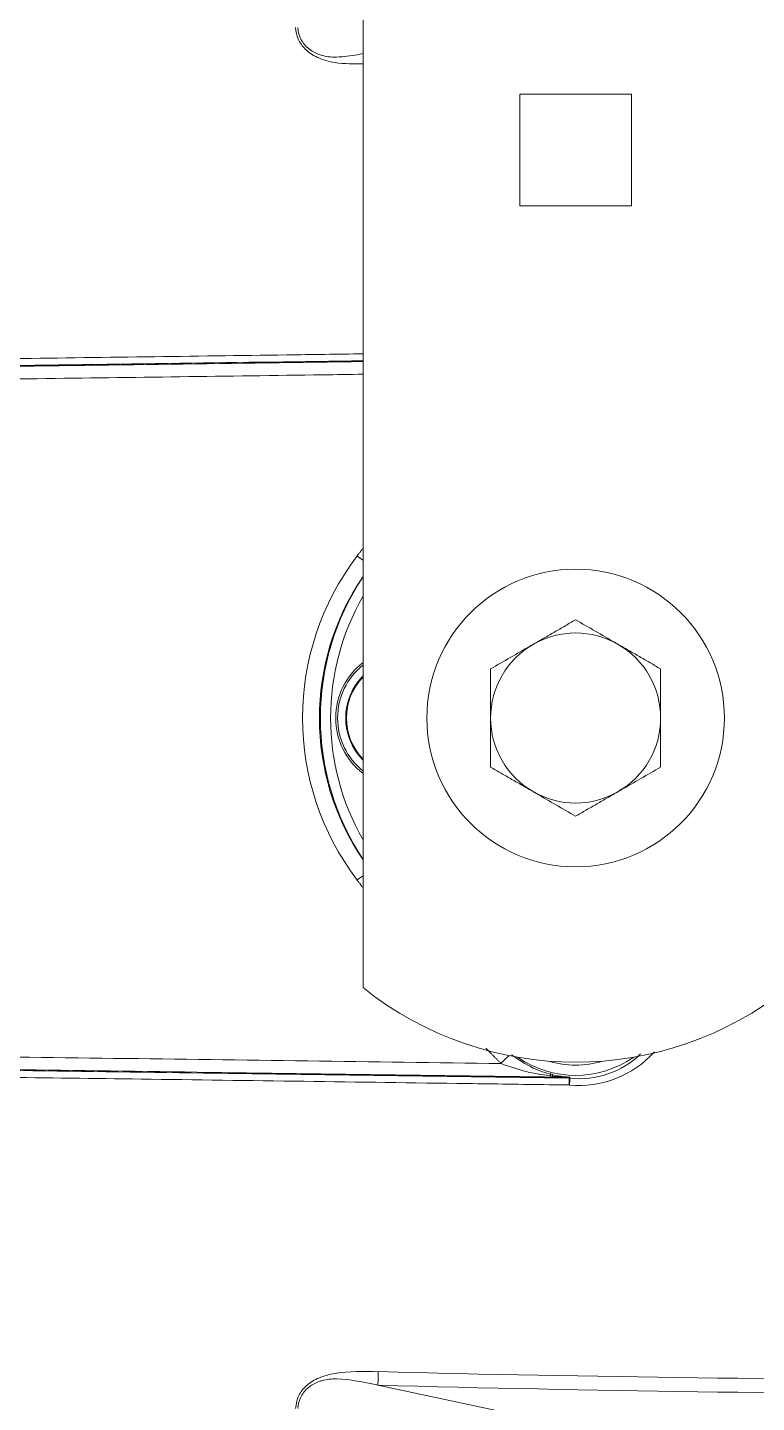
# Model space of a CAD drawing. Extents: x 8 to 113, y 2 to 87.
# Drawn here: x 14.934 to 17.078, y 34.806 to 38.847 of the extents above; entities that cross this region are included whole.
import ezdxf

# ---------------------------------------------------------------- set-up
doc = ezdxf.new("R2010")
doc.units = 0
doc.header["$MEASUREMENT"] = 0
doc.layers.add('OBJECT', color=7, linetype='CONTINUOUS')

msp = doc.modelspace()

# ---------------------------------------------------------------- linework, layer by layer
at = {"layer": 'OBJECT', "linetype": 'Continuous', "lineweight": 15}
for p, q in [((15.921, 44.9977), (15.921, 36.0251)), ((16.71, 38.6517), (16.382, 38.6517)), ((16.382, 38.6517), (16.382, 38.3237)), ((16.71, 38.3237), (16.71, 38.6517)), ((16.382, 38.3237), (16.71, 38.3237)), ((16.4721, 35.7741), (16.4721, 35.766)), ((16.4721, 35.7739), (16.4721, 35.7658)), ((16.4781, 35.7712), (16.4781, 35.764)), ((16.966, 34.6434), (15.9648, 34.8565))]:
    msp.add_line(p, q, dxfattribs=at)
msp.add_circle((16.546, 36.8177), 0.4375, dxfattribs=at)
for centre, radius, start, end in [((16.5302, 36.8177), 0.7872, 142.7676, 217.2324), ((16.1977, 37.6944), 0.4969, 233.6793, 236.154), ((16.5323, 36.8173), 0.7398, 145.7292, 214.2708), ((16.546, 36.8177), 0.7505, 146.3835, 213.6165), ((16.546, 36.8177), 0.7205, 150.1614, 209.8386), ((16.546, 36.8177), 0.25, 60, 120), ((16.546, 36.8177), 0.25, 120, 180), ((16.546, 36.8177), 0.25, 0, 60), ((16.046, 36.8177), 0.2056, 127.4464, 232.5536), ((16.046, 36.8177), 0.2, 128.6822, 231.3178), ((16.046, 36.8177), 0.1762, 135.1999, 224.8001), ((16.046, 36.8177), 0.1739, 135.9712, 224.0288), ((16.546, 36.8177), 0.25, 180, 240), ((16.546, 36.8177), 0.25, 300, 0), ((16.546, 36.8177), 0.25, 240, 300), ((16.1977, 35.9411), 0.4969, 123.846, 126.3207), ((16.546, 36.8057), 1, 231.3178, 308.6822), ((16.4497, 35.7009), 0.159, 128.658, 140.6632), ((16.546, 36.0677), 0.3005, 235.3857, 304.6143), ((16.5556, 36.0374), 0.2998, 264.6952, 317.8188), ((16.5576, 36.016), 0.2585, 263.5916, 314.0061), ((16.546, 36.0677), 0.2705, 253.1658, 286.8342), ((16.3244, 35.7456), 0.2027, 358.1218, 3.8588), ((16.5259, 35.7091), 0.0525, 86.802, 89.1774), ((15.987, 35.7728), 0.542, 356.4145, 358.5565), ((17.8345, 107.4909), 72.6187, 268.525088, 270.009011), ((17.8675, 104.3551), 69.5246, 268.431641, 269.982241)]:
    msp.add_arc(centre, radius, start, end, dxfattribs=at)
for points, knots in [([(15.921, 38.7409), (15.8934, 38.7406), (15.8469, 38.7401), (15.788, 38.7562), (15.7504, 38.7812), (15.7273, 38.8125), (15.724, 38.8358), (15.7224, 38.8475)], [0, 0, 0, 0, 0.302179, 0.508817, 0.675604, 0.837911, 1, 1, 1, 1]), ([(15.7295, 38.8479), (15.7295, 38.8479), (15.7294, 38.8369), (15.7348, 38.8148), (15.7552, 38.7872), (15.7776, 38.7734), (15.8038, 38.7633), (15.8235, 38.7604), (15.8612, 38.7607), (15.8895, 38.7648), (15.9153, 38.7697), (15.921, 38.7708)], [0, 0, 0, 0, 0.000009, 0.162297, 0.324568, 0.465526, 0.489474, 0.669045, 0.693601, 0.932212, 1, 1, 1, 1]), ([(11.959, 37.8362), (11.9789, 37.8364), (12.0781, 37.8377), (12.4953, 37.8429), (13.1684, 37.8515), (14.0386, 37.8628), (14.867, 37.8738), (15.4945, 37.8823), (15.8462, 37.8871), (15.921, 37.8882)], [0, 0, 0, 0, 0.015093, 0.075468, 0.316976, 0.525737, 0.734498, 0.943514, 1, 1, 1, 1]), ([(11.8622, 37.8128), (12.249, 37.8175), (13.0228, 37.8271), (14.188, 37.8422), (15.1543, 37.855), (15.7327, 37.8629), (15.921, 37.8655)], [0, 0, 0, 0, 0.286784, 0.573738, 0.861204, 1, 1, 1, 1]), ([(15.921, 37.8679), (15.7416, 37.8654), (15.1808, 37.8577), (14.2391, 37.8452), (13.0962, 37.8304), (12.3361, 37.821), (11.9559, 37.8163)], [0, 0, 0, 0, 0.135323, 0.423157, 0.711494, 1, 1, 1, 1]), ([(15.921, 37.8282), (15.8813, 37.8276), (15.5618, 37.8232), (14.9628, 37.8151), (14.0249, 37.8028), (12.9888, 37.7896), (12.2341, 37.7805), (11.8568, 37.776)], [0, 0, 0, 0, 0.029168, 0.235187, 0.441207, 0.720603, 1, 1, 1, 1]), ([(16.671, 37.0342), (16.668, 37.0359), (16.6258, 37.0603), (16.5844, 37.0842), (16.546, 37.1064)], [0, 0, 0, 0, 0.070214, 1, 1, 1, 1]), ([(16.421, 37.0342), (16.418, 37.0325), (16.3758, 37.0081), (16.3344, 36.9843), (16.296, 36.9621)], [0, 0, 0, 0, 0.070214, 1, 1, 1, 1]), ([(16.296, 36.9621), (16.296, 36.9521), (16.296, 36.9051), (16.296, 36.8563), (16.296, 36.8177)], [0, 0, 0, 0, 0.211001, 1, 1, 1, 1]), ([(16.796, 36.8177), (16.796, 36.8563), (16.796, 36.9051), (16.796, 36.9521), (16.796, 36.9621)], [0, 0, 0, 0, 0.788999, 1, 1, 1, 1]), ([(16.296, 36.8177), (16.296, 36.8064), (16.296, 36.7576), (16.296, 36.71), (16.296, 36.6734)], [0, 0, 0, 0, 0.231849, 1, 1, 1, 1]), ([(16.796, 36.6734), (16.796, 36.71), (16.796, 36.7576), (16.796, 36.8064), (16.796, 36.8177)], [0, 0, 0, 0, 0.768151, 1, 1, 1, 1]), ([(16.671, 36.6012), (16.6739, 36.6029), (16.7161, 36.6273), (16.7575, 36.6512), (16.796, 36.6734)], [0, 0, 0, 0, 0.070214, 1, 1, 1, 1]), ([(16.421, 36.6012), (16.4239, 36.5995), (16.4661, 36.5751), (16.5075, 36.5513), (16.546, 36.529)], [0, 0, 0, 0, 0.070214, 1, 1, 1, 1]), ([(11.8568, 35.8595), (11.8915, 35.859), (12.0652, 35.857), (12.5173, 35.8515), (13.2139, 35.843), (14.1505, 35.831), (15.1881, 35.8174), (15.9472, 35.8069), (16.3268, 35.8017)], [0, 0, 0, 0, 0.023416, 0.117081, 0.304445, 0.491809, 0.745904, 1, 1, 1, 1]), ([(16.5267, 35.7616), (16.1376, 35.767), (15.3591, 35.7777), (14.1922, 35.7932), (13.0258, 35.8083), (12.2502, 35.8179), (11.8622, 35.8227)], [0, 0, 0, 0, 0.249631, 0.499408, 0.749629, 1, 1, 1, 1]), ([(11.9559, 35.8192), (12.335, 35.8145), (13.0933, 35.8051), (14.2351, 35.7903), (15.3796, 35.7751), (16.1442, 35.7645), (16.5266, 35.7592)], [0, 0, 0, 0, 0.249634, 0.499416, 0.749635, 1, 1, 1, 1]), ([(16.3576, 35.8278), (16.3785, 35.8136), (16.4303, 35.7784), (16.49, 35.7651), (16.5235, 35.762), (16.5266, 35.7617), (16.5283, 35.7616), (16.5288, 35.7615), (16.5289, 35.7615), (16.5289, 35.7615)], [0, 0, 0, 0, 0.3745, 0.926844, 0.953374, 0.977897, 0.987313, 0.997171, 1, 1, 1, 1]), ([(16.527, 35.7389), (16.507, 35.7392), (16.407, 35.7406), (15.9872, 35.7464), (15.3111, 35.7557), (14.4393, 35.7673), (13.6115, 35.7782), (12.7844, 35.7889), (12.2341, 35.7958), (11.959, 35.7993)], [0, 0, 0, 0, 0.013096, 0.06548, 0.275026, 0.456158, 0.637291, 0.818646, 1, 1, 1, 1]), ([(16.3268, 35.8017), (16.3516, 35.7931), (16.3899, 35.7798), (16.4531, 35.7677), (16.4934, 35.7633), (16.5203, 35.7619), (16.5239, 35.7617), (16.5258, 35.7616), (16.5264, 35.7616), (16.5266, 35.7616), (16.5267, 35.7616), (16.5267, 35.7616), (16.5267, 35.7616)], [0, 0, 0, 0, 0.37593, 0.58147, 0.938747, 0.964182, 0.985816, 0.992803, 0.995664, 0.998558, 0.998579, 1, 1, 1, 1]), ([(16.5266, 35.7592), (16.5266, 35.7597), (16.5266, 35.7605), (16.5267, 35.7612), (16.5267, 35.7616)], [0, 0, 0, 0, 0.56264, 1, 1, 1, 1]), ([(16.5289, 35.7615), (16.5288, 35.7609), (16.5288, 35.7601), (16.5288, 35.7593), (16.5288, 35.7591)], [0, 0, 0, 0, 0.775375, 1, 1, 1, 1]), ([(15.7224, 34.788), (15.7241, 34.7996), (15.7273, 34.8228), (15.7504, 34.854), (15.7879, 34.8794), (15.8615, 34.8985), (15.9228, 34.8971), (15.9654, 34.8962)], [0, 0, 0, 0, 0.13867, 0.277419, 0.423115, 0.599885, 1, 1, 1, 1]), ([(15.9654, 34.8962), (15.9653, 34.8901), (15.9652, 34.8778), (15.9648, 34.8636), (15.9647, 34.8565)], [0, 0, 0, 0, 0.499999, 1, 1, 1, 1]), ([(15.9648, 34.8565), (15.9648, 34.8565), (15.9637, 34.8567), (15.9234, 34.8646), (15.8688, 34.878), (15.8112, 34.8736), (15.7842, 34.8652), (15.7695, 34.8574), (15.7503, 34.8413), (15.7348, 34.8204), (15.7293, 34.7985), (15.7295, 34.7875), (15.7295, 34.7875)], [0, 0, 0, 0, 0.000008, 0.011235, 0.408406, 0.550964, 0.581776, 0.700643, 0.724685, 0.86239, 0.999992, 1, 1, 1, 1])]:
    msp.add_open_spline(points, degree=3, knots=knots, dxfattribs=at)
for points in [[(15.9034, 37.294), (15.921, 37.3172)], [(16.546, 37.1064), (16.421, 37.0342)], [(16.796, 36.9621), (16.671, 37.0342)], [(16.296, 36.6734), (16.421, 36.6012)], [(16.546, 36.529), (16.671, 36.6012)], [(15.921, 36.3183), (15.9034, 36.3414)], [(16.3268, 35.8017), (16.2824, 35.8467)], [(16.5266, 35.7592), (16.5288, 35.7591)], [(16.5279, 35.7389), (16.527, 35.7389)], [(15.9647, 34.8565), (15.9648, 34.8565)]]:
    msp.add_open_spline(points, degree=1, dxfattribs=at)

doc.saveas('drawing.dxf')
